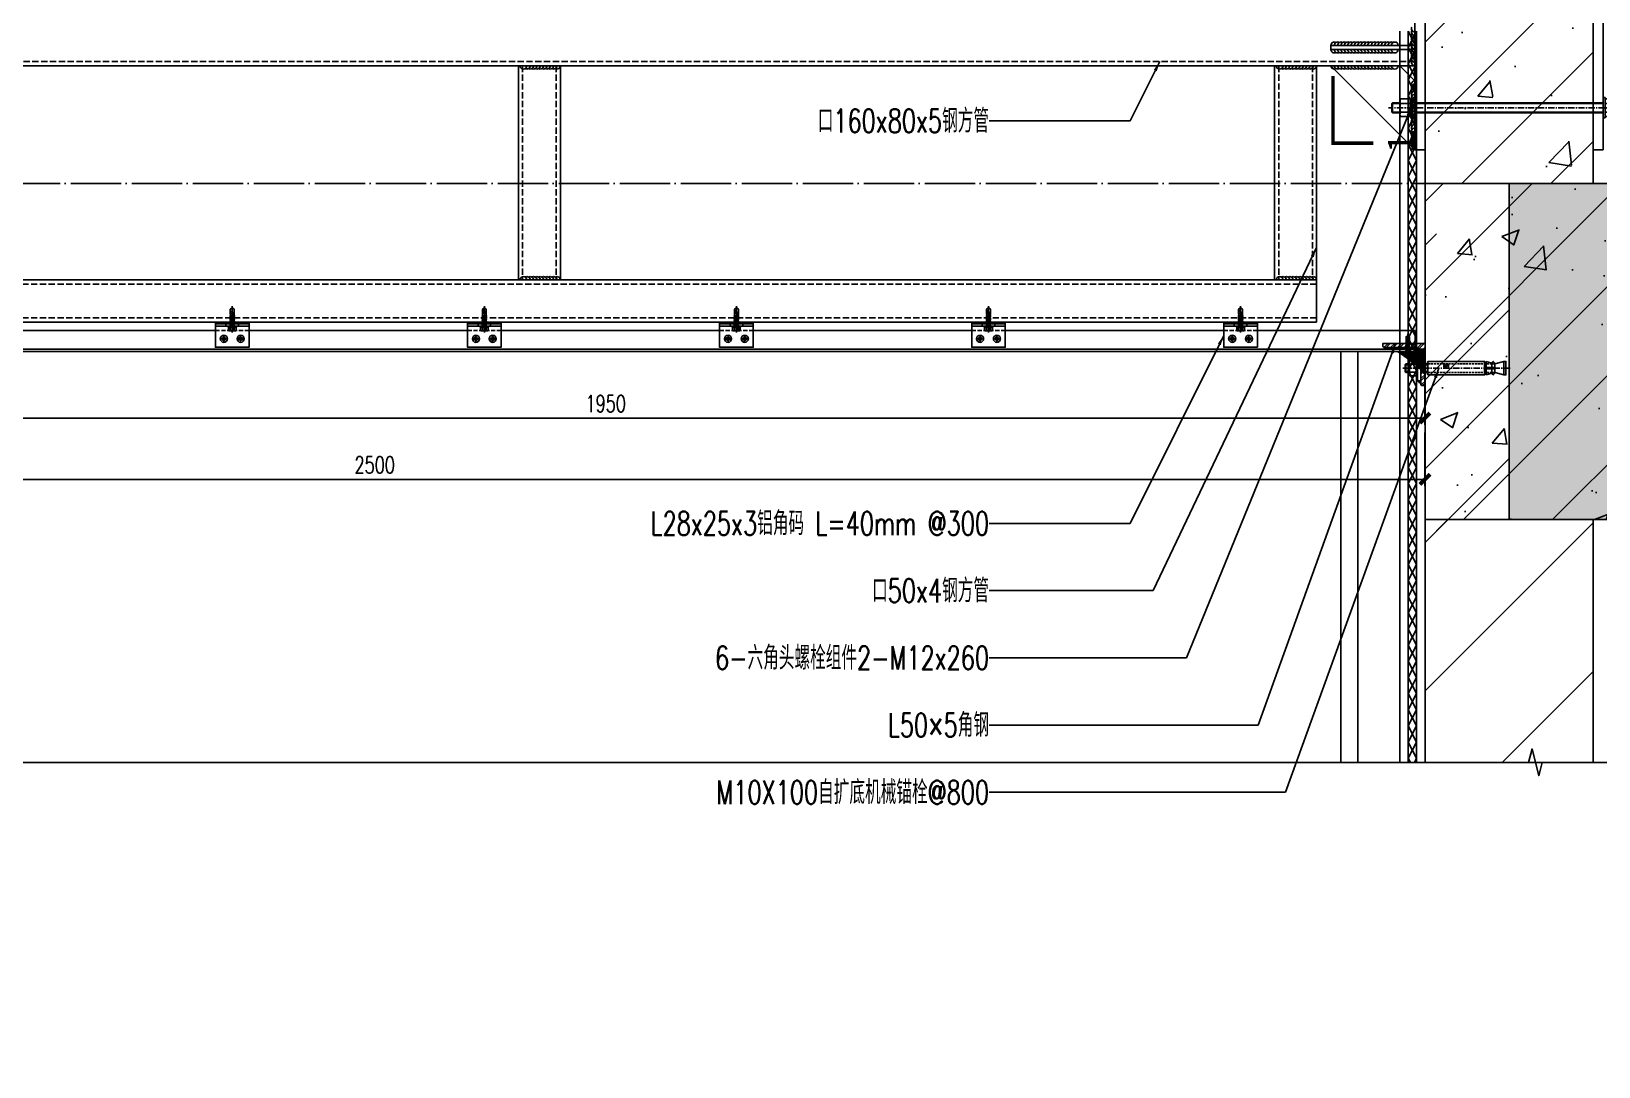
# Model space of a CAD drawing. Extents: x -202236 to 1002404, y -663931 to 1550022.
# Drawn here: x 1841 to 3707, y -356574 to -355342 of the extents above; entities that cross this region are included whole.
import ezdxf
from ezdxf.enums import TextEntityAlignment as Align
from ezdxf.xclip import XClip

# ---------------------------------------------------------------- set-up
doc = ezdxf.new("R2010")
doc.units = 0
for name, pattern in [('CENTER', [2, 1.25, -0.25, 0.25, -0.25]), ('DASH', [0.35, 0.25, -0.1]), ('DOTE', [2.42, 2, -0.2, 0.02, -0.2]), ('ZN-CENTER', [2, 1.25, -0.25, 0.25, -0.25]), ('ZN-DASH', [0.35, 0.25, -0.1])]:
    doc.linetypes.add(name, pattern=pattern)
for name, color, linetype in [('!ZN1-填充-8', 8, 'Continuous'), ('!ZN3-铝板幕墙-3', 3, 'Continuous'), ('!ZN4-辅助材料-1', 1, 'Continuous'), ('!ZN4-配件-11', 11, 'Continuous'), ('!ZN5-钢材投影-40', 40, 'Continuous'), ('!ZN5-钢材断面-2', 2, 'Continuous'), ('!ZN5-铝材投影-112', 112, 'Continuous'), ('!ZN6-虚线-8', 8, 'ZN-DASH'), ('11紧固件', 11, 'Continuous'), ('20剖面图$0$PUB_HATCH', 8, 'Continuous'), ('25mm厚湿贴石材', 35, 'Continuous'), ('3符号', 173, 'Continuous'), ('A-AXIS-D', 1, 'Continuous'), ('A-AXIS-DOTE', 14, 'DOTE'), ('A-COLS', 6, 'Continuous'), ('A-CURTAIN', 134, 'Continuous'), ('A-HATCH-1', 252, 'Continuous'), ('A-HATCH-2', 251, 'Continuous'), ('A-SFCE', 30, 'Continuous'), ('AS-COLN', 6, 'Continuous'), ('AS-WALL', 40, 'Continuous'), ('DIM', 173, 'Continuous'), ('Fill', 8, 'Continuous'), ('PUB_HATCH', 8, 'Continuous'), ('TEXT', 7, 'Continuous'), ('焊缝', 8, 'Continuous')]:
    doc.layers.add(name, color=color, linetype=linetype)
doc.styles.add('DHTEXT-1', font='ROMANS.shx', dxfattribs={"width": 0.7, "bigfont": 'CHINESE.shx'})
doc.styles.add('中南符号', font='simhei.ttf')
doc.dimstyles.new('ZN8', dxfattribs={"dimscale": 8, "dimtxt": 2.5, "dimasz": 1.5, "dimexe": 1, "dimexo": 2, "dimgap": 0.9, "dimtad": 1, "dimdec": 0, "dimdsep": 46, "dimtxsty": 'DHTEXT-1', "dimblk": 'ARCHTICK', "dimcen": 2.5, "dimclrd": 173, "dimclre": 173, "dimclrt": 7, "dimazin": 2, "dimtfac": 1, "dimtix": 1, "dimtmove": 2, "dimatfit": 3, "dimfxl": 0, "dimarcsym": 0})

# ---------------------------------------------------------------- blocks, each defined once
blk = doc.blocks.new('99平面图例外参$0$$LinePat$夹层保温1')
at = {"color": 0}
for p, q in [((0, 0), (96, 0)), ((0, -50), (96, -50)), ((0, -100), (96, -50)), ((96, -100), (0, -50)), ((0, -100), (96, -100)), ((0, -150), (96, -150))]:
    blk.add_line(p, q, dxfattribs=at)
blk = doc.blocks.new('*U252')
at = {"color": 0, "linetype": 'CENTER', "ltscale": 6}
blk.add_line((-14, 0), (255.5, 0), dxfattribs=at)
at = {"linetype": 'ByBlock', "ltscale": 10}
for p, q in [((-10, 7.8), (-10, -7.8)), ((-9.5, 10.4), (-2.5, 10.4)), ((-9.5, 5.2), (-2.5, 5.2)), ((-2.5, 12), (-2.5, -12)), ((-2.5, 12), (0, 12)), ((0, 12), (0, -12)), ((224, 12), (226.5, 12)), ((224, 12), (224, -12)), ((226.5, 12), (226.5, -12)), ((226.5, 9.2), (226.5, -9.2)), ((226.5, 9.2), (229.6, 9.2)), ((226.5, 0), (229.6, 1.1)), ((229.6, 9.2), (229.6, -9.2)), ((229.6, 7.8), (229.6, -7.8)), ((230.1, 10.4), (241.3, 10.4)), ((230.1, 5.2), (241.3, 5.2)), ((241.8, 7.8), (241.8, -7.8)), ((250.5, 6), (250.5, -6)), ((-9.5, -5.2), (-2.5, -5.2)), ((-9.5, -10.4), (-2.5, -10.4)), ((-2.5, -12), (0, -12)), ((224, -12), (226.5, -12)), ((226.5, -1.5), (229.6, -0.4)), ((226.5, -9.2), (229.6, -9.2)), ((230.1, -5.2), (241.3, -5.2)), ((230.1, -10.4), (241.3, -10.4))]:
    blk.add_line(p, q, dxfattribs=at)
blk.add_lwpolyline([(0, 6), (0, -6), (224, -6), (224, 6)], close=True, dxfattribs=at)
for points in [[(224, 5.1), (0, 5.1)], [(241.8, -6), (250.5, -6), (251.4, -5.1), (251.4, 5.1), (250.5, 6), (241.8, 6)], [(241.8, 5.1), (251.4, 5.1)], [(224, -5.1), (0, -5.1)], [(241.8, -5.1), (251.4, -5.1)]]:
    blk.add_lwpolyline(points, dxfattribs=at)
for centre, radius, start, end in [((-3, 7.8), 7, 158.2132, 201.7868), ((17.3, 0), 27.2, 169.0073, 190.9927), ((236.6, 7.8), 7, 158.2132, 201.7868), ((256.9, 0), 27.2, 169.0073, 190.9927), ((234.8, 7.8), 7, 338.2132, 21.7868), ((214.6, 0), 27.2, 349.0073, 10.9927), ((-3, -7.8), 7, 158.2132, 201.7868), ((236.6, -7.8), 7, 158.2132, 201.7868), ((234.8, -7.8), 7, 338.2132, 21.7868)]:
    blk.add_arc(centre, radius, start, end, dxfattribs=at)
at = {"layer": 'Defpoints', "color": 0, "ltscale": 10, "style": 'DHTEXT-1', "width": 0.7}
blk.add_text('M12', height=1.8, rotation=90, dxfattribs=at).set_placement((-5.2, -2.8), align=Align.CENTER)
blk = doc.blocks.new('A$C0163bdc1')
at = {"layer": '!ZN5-钢材投影-40', "ltscale": 20}
for p, q in [((-218, 0), (-218, 360)), ((-218, 360), (-206, 360)), ((-206, 360), (-206, 0)), ((6, 360), (-6, 360)), ((-6, 360), (-6, 0)), ((6, 0), (6, 360)), ((-218, 0), (-206, 0)), ((-6, 0), (6, 0))]:
    blk.add_line(p, q, dxfattribs=at)
at = {"layer": '!ZN4-配件-11', "color": 1}
for p in [(-218, 310), (-218, 180), (-218, 50)]:
    blk.add_blockref('*U252', p, dxfattribs=at)
blk = doc.blocks.new('*U188')
at = {"color": 0, "linetype": 'ZN-CENTER', "ltscale": 3}
blk.add_line((24, 0), (-7.3, 0), dxfattribs=at)
at = {"ltscale": 10}
for p, q in [((-5.4, -3.5), (-5.4, 3.5)), ((-1, 4.6), (-4.9, 4.6)), ((-1, 2.3), (-4.9, 2.3)), ((-0.6, -5.1), (-0.6, 5.1)), ((-0.2, 5.5), (0, 4.8)), ((0, -4.8), (0, 4.8)), ((0, 2.1), (14.3, 2.1)), ((1.4, 2.7), (2.2, -2.7)), ((3.2, 2.7), (4, -2.7)), ((5, 2.7), (5.8, -2.7)), ((6.8, 2.7), (7.6, -2.7)), ((8.6, 2.7), (9.4, -2.7)), ((10.4, 2.7), (11.2, -2.7)), ((12.2, 2.7), (13, -2.7)), ((-1, -2.3), (-4.9, -2.3)), ((-1, -4.6), (-4.9, -4.6)), ((-0.2, -5.5), (0, -4.8)), ((14.3, -2.1), (0, -2.1))]:
    blk.add_line(p, q, dxfattribs=at)
for points in [[(1.8, -2.1), (1, 2.1), (1.4, 2.7), (1.8, 2.1), (2.6, -2.1), (2.2, -2.7)], [(3.6, -2.1), (2.8, 2.1), (3.2, 2.7), (3.6, 2.1), (4.4, -2.1), (4, -2.7)], [(5.4, -2.1), (4.6, 2.1), (5, 2.7), (5.4, 2.1), (6.2, -2.1), (5.8, -2.7)], [(7.2, -2.1), (6.4, 2.1), (6.8, 2.7), (7.2, 2.1), (8, -2.1), (7.6, -2.7)], [(9, -2.1), (8.2, 2.1), (8.6, 2.7), (9, 2.1), (9.8, -2.1), (9.4, -2.7)], [(10.8, -2.1), (10, 2.1), (10.4, 2.7), (10.8, 2.1), (11.6, -2.1), (11.2, -2.7)], [(12.6, -2.1), (11.8, 2.1), (12.2, 2.7), (12.6, 2.1), (13.4, -2.1), (13, -2.7)]]:
    blk.add_lwpolyline(points, close=True, dxfattribs=at)
for points in [[(14.3, -2.1, -0.414214), (14.4, -2.2), (14.4, -2.3), (20.2, -2.3), (22, -0.3), (22, 0.3), (20.2, 2.3), (14.4, 2.3), (14.4, 2.2, -0.414214), (14.3, 2.1)], [(16.5, -2.3), (16.4, -1.2), (15.8, -1.5, -0.530462), (15, -1.2), (14.8, 0.1, -0.651316), (15.5, 0.5), (16, 0.2), (16.8, 0.7), (22, -0.3, -0.201226), (20.2, 2.3)]]:
    blk.add_lwpolyline(points, format="xyb", dxfattribs=at)
for centre, radius, start, end in [((-3.9, 3.5), 1.58, 133.1736, 226.8264), ((0.1, 0), 5.58, 155.5673, 204.4327), ((0.1, 3.5), 1.58, 133.1736, 226.8264), ((4.1, 0), 5.58, 155.5673, 204.4327), ((7.5, -2.9), 11.3, 132.4922, 138.6064), ((-3.9, -3.5), 1.58, 133.1736, 226.8264), ((0.1, -3.5), 1.58, 133.1736, 226.8264), ((7.5, 2.9), 11.3, 221.3936, 227.5078)]:
    blk.add_arc(centre, radius, start, end, dxfattribs=at)
at = {"layer": 'Defpoints', "color": 0, "ltscale": 10, "style": 'DHTEXT-1', "width": 0.7}
blk.add_text('5.5', height=1, rotation=90, dxfattribs=at).set_placement((-2.5, -0.9), align=Align.CENTER)
blk = doc.blocks.new('*U191')
at = {"color": 0, "linetype": 'CENTER', "ltscale": 3}
for p, q in [((4.9, 0), (-4.9, 0)), ((0, 4.9), (0, -4.9))]:
    blk.add_line(p, q, dxfattribs=at)
at = {"linetype": 'ByBlock', "ltscale": 10}
for radius in [4.2, 2, 1.23]:
    blk.add_circle((0, 0), radius, dxfattribs=at)
blk = doc.blocks.new('*U200')
at = {"ltscale": 0.125}
blk.add_wipeout([(-20, -30), (20, -30), (20, -5), (-20, -5)], dxfattribs=at).dxf.layer = '!ZN6-虚线-8'
at = {"layer": '!ZN1-填充-8'}
h = blk.add_hatch(dxfattribs=at)
h.set_pattern_fill('NET3', color=256, scale=0.75, angle=180, style=0)
h.set_pattern_definition([(180, (-1731.706, 294.7402), (-3e-16, -2.38125), []), (240, (-1731.706, 294.7402), (2.062223, -1.190625), []), (300, (-1731.706, 294.7402), (2.062223, 1.190625), [])])
h.paths.add_polyline_path([(20, 0), (-20, 0), (-20, -2), (20, -2)])
at = {"layer": '!ZN5-铝材投影-112'}
blk.add_lwpolyline([(20, -2), (-20, -2), (-20, -30), (20, -30)], close=True, dxfattribs=at)
at = {"layer": '!ZN6-虚线-8', "color": 8, "linetype": 'ZN-DASH', "ltscale": 20}
blk.add_line((-20, -10), (20, -10), dxfattribs=at)
at = {"layer": '!ZN6-虚线-8', "linetype": 'ZN-DASH', "ltscale": 10}
for p, q in [((-7.5, -5), (-7.5, -2)), ((7.5, -5), (7.5, -2))]:
    blk.add_line(p, q, dxfattribs=at)
at = {"layer": '!ZN4-配件-11', "color": 1, "xscale": -1, "rotation": 270}
for name, p in [('*U188', (0, -5)), ('*U191', (-10, -20)), ('*U191', (10, -20))]:
    blk.add_blockref(name, p, dxfattribs=at)
at = {"ltscale": 0.25}
blk.add_wipeout([(20, 0), (20, -2), (-20, -2), (-20, 0)], dxfattribs=at).dxf.layer = '!ZN4-辅助材料-1'
at = {"layer": '!ZN4-辅助材料-1'}
blk.add_lwpolyline([(20, 0), (-20, 0), (-20, -2), (20, -2)], close=True, dxfattribs=at)
at = {"layer": '!ZN5-铝材投影-112', "ltscale": 0.25}
blk.add_line((-20, -5), (20, -5), dxfattribs=at)
blk = doc.blocks.new('20250912172701')
at = {"layer": '!ZN5-钢材投影-40'}
for p, q in [((0, 100), (-100, 0)), ((0, 18), (-18, 0))]:
    blk.add_line(p, q, dxfattribs=at)
at = {"layer": '焊缝', "ltscale": 800}
for points in [[(0, 18, -0.57735), (-3.5, 24, 0.267949), (0, 22, -0.57735), (-3.5, 28, 0.267949), (0, 26, -0.57735), (-3.5, 32, 0.267949), (0, 30, -0.57735), (-3.5, 36, 0.267949), (0, 34, -0.57735), (-3.5, 40, 0.267949), (0, 38, -0.57735), (-3.5, 44, 0.267949), (0, 42, -0.57735), (-3.5, 48, 0.267949), (0, 46, -0.57735), (-3.5, 52, 0.267949), (0, 50, -0.57735), (-3.5, 56, 0.267949), (0, 54, -0.57735), (-3.5, 60, 0.267949), (0, 58, -0.57735), (-3.5, 64, 0.267949), (0, 62, -0.57735), (-3.5, 68, 0.267949), (0, 66, -0.57735), (-3.5, 72, 0.267949), (0, 70, -0.57735), (-3.5, 76, 0.267949), (0, 74, -0.57735), (-3.5, 80, 0.267949), (0, 78, -0.57735), (-3.5, 84, 0.267949), (0, 82, -0.57735), (-3.5, 88, 0.267949), (0, 86, -0.57735), (-3.5, 92, 0.267949), (0, 90, -1), (0, 98, -1)], [(-100, 0, -0.57735), (-94, 3.5, 0.267949), (-96, 0, -0.57735), (-90, 3.5, 0.267949), (-92, 0, -0.57735), (-86, 3.5, 0.267949), (-88, 0, -0.57735), (-82, 3.5, 0.267949), (-84, 0, -0.57735), (-78, 3.5, 0.267949), (-80, 0, -0.57735), (-74, 3.5, 0.267949), (-76, 0, -0.57735), (-70, 3.5, 0.267949), (-72, 0, -0.57735), (-66, 3.5, 0.267949), (-68, 0, -0.57735), (-62, 3.5, 0.267949), (-64, 0, -0.57735), (-58, 3.5, 0.267949), (-60, 0, -0.57735), (-54, 3.5, 0.267949), (-56, 0, -0.57735), (-50, 3.5, 0.267949), (-52, 0, -0.57735), (-46, 3.5, 0.267949), (-48, 0, -0.57735), (-42, 3.5, 0.267949), (-44, 0, -0.57735), (-38, 3.5, 0.267949), (-40, 0, -0.57735), (-34, 3.5, 0.267949), (-36, 0, -0.57735), (-30, 3.5, 0.267949), (-32, 0, -0.57735), (-26, 3.5, 0.267949), (-28, 0, -1), (-20, 0, -1)]]:
    blk.add_lwpolyline(points, format="xyb", dxfattribs=at)
blk = doc.blocks.new('20250912172753')
at = {"layer": '!ZN5-钢材投影-40'}
blk.add_lwpolyline([(-100, -19.2), (0, -19.2), (0, -24.2), (-100, -24.2)], close=True, dxfattribs=at)
at = {"layer": '焊缝', "ltscale": 800}
for points in [[(-100, -19.2, -0.57735), (-94, -15.7, 0.267949), (-96, -19.2, -0.57735), (-90, -15.7, 0.267949), (-92, -19.2, -0.57735), (-86, -15.7, 0.267949), (-88, -19.2, -0.57735), (-82, -15.7, 0.267949), (-84, -19.2, -0.57735), (-78, -15.7, 0.267949), (-80, -19.2, -0.57735), (-74, -15.7, 0.267949), (-76, -19.2, -0.57735), (-70, -15.7, 0.267949), (-72, -19.2, -0.57735), (-66, -15.7, 0.267949), (-68, -19.2, -0.57735), (-62, -15.7, 0.267949), (-64, -19.2, -0.57735), (-58, -15.7, 0.267949), (-60, -19.2, -0.57735), (-54, -15.7, 0.267949), (-56, -19.2, -0.57735), (-50, -15.7, 0.267949), (-52, -19.2, -0.57735), (-46, -15.7, 0.267949), (-48, -19.2, -0.57735), (-42, -15.7, 0.267949), (-44, -19.2, -0.57735), (-38, -15.7, 0.267949), (-40, -19.2, -0.57735), (-34, -15.7, 0.267949), (-36, -19.2, -0.57735), (-30, -15.7, 0.267949), (-32, -19.2, -0.57735), (-26, -15.7, 0.267949), (-28, -19.2, -1), (-20, -19.2, -1)], [(-100, -24.2, 0.57735), (-94, -27.7, -0.267949), (-96, -24.2, 0.57735), (-90, -27.7, -0.267949), (-92, -24.2, 0.57735), (-86, -27.7, -0.267949), (-88, -24.2, 0.57735), (-82, -27.7, -0.267949), (-84, -24.2, 0.57735), (-78, -27.7, -0.267949), (-80, -24.2, 0.57735), (-74, -27.7, -0.267949), (-76, -24.2, 0.57735), (-70, -27.7, -0.267949), (-72, -24.2, 0.57735), (-66, -27.7, -0.267949), (-68, -24.2, 0.57735), (-62, -27.7, -0.267949), (-64, -24.2, 0.57735), (-58, -27.7, -0.267949), (-60, -24.2, 0.57735), (-54, -27.7, -0.267949), (-56, -24.2, 0.57735), (-50, -27.7, -0.267949), (-52, -24.2, 0.57735), (-46, -27.7, -0.267949), (-48, -24.2, 0.57735), (-42, -27.7, -0.267949), (-44, -24.2, 0.57735), (-38, -27.7, -0.267949), (-40, -24.2, 0.57735), (-34, -27.7, -0.267949), (-36, -24.2, 0.57735), (-30, -27.7, -0.267949), (-32, -24.2, 0.57735), (-26, -27.7, -0.267949), (-28, -24.2, 1), (-20, -24.2, 1)]]:
    blk.add_lwpolyline(points, format="xyb", dxfattribs=at)
blk = doc.blocks.new('_FZH')
blk.add_lwpolyline([(-0.5, -0.5), (0.5, -0.5), (0.5, 0.5), (-0.5, 0.5)], close=True)
at = {"layer": 'PUB_HATCH'}
blk.add_solid([(-0.5, -0.5), (0.5, -0.5), (-0.5, 0.5), (0.5, 0.5)], dxfattribs=at)
blk = doc.blocks.new('*U1441')
h = blk.add_hatch(color=0)
edge = h.paths.add_edge_path()
edge.add_line((-15, 3), (-15, 0))
edge.add_line((-15, 0), (-18, 0))
edge.add_arc((-14.6, -0.4), 3.44, 96.9129, 173.0871, ccw=False)
h = blk.add_hatch(color=0)
edge = h.paths.add_edge_path()
edge.add_line((15, 3), (15, 0))
edge.add_line((15, 0), (18, 0))
edge.add_arc((14.6, -0.4), 3.44, 6.9129, 83.0871)
at = {"color": 0, "linetype": 'CENTER', "ltscale": 6}
blk.add_line((0, -106.2), (0, 22.5), dxfattribs=at)
at = {"linetype": 'ByBlock', "ltscale": 20}
for p, q in [((-9.2, 4.5), (-9.2, 13)), ((-6.9, 13.5), (6.9, 13.5)), ((-6.9, 4), (6.9, 4)), ((-4.2, 18.5), (-5, 17.7)), ((-5, 17.7), (5, 17.7)), ((-5, 13.5), (-5, 17.7)), ((-5, -8), (-5, 0)), ((-4.6, 4.5), (-4.6, 13)), ((-4.2, 18.5), (4.2, 18.5)), ((-4.1, 13.5), (-4.1, 17.7)), ((-4.1, -8), (-4.1, 0)), ((4.1, 13.5), (4.1, 17.7)), ((4.1, -8), (4.1, 0)), ((4.2, 18.5), (5, 17.7)), ((4.6, 4.5), (4.6, 13)), ((5, 13.5), (5, 17.7)), ((5, -8), (5, 0)), ((9.2, 4.5), (9.2, 13)), ((-8, -8.4), (-7.6, -8)), ((-7.6, -8), (7.6, -8)), ((8, -8.4), (7.6, -8))]:
    blk.add_line(p, q, dxfattribs=at)
at = {"linetype": 'DASH', "ltscale": 10}
for p, q in [((-5, -88), (-5, -8)), ((5, -88), (5, -8))]:
    blk.add_line(p, q, dxfattribs=at)
at = {"ltscale": 10}
for p, q in [((-8, -77.9), (-0.9, -77.9)), ((-6, -84.5), (-8, -77.9)), ((-7, -77.9), (-7, -75.9)), ((-6, -84.5), (-0.9, -84.5)), ((-6, -88), (-0.9, -88)), ((-0.9, -88), (-0.9, -75.9)), ((0.9, -88), (0.9, -75.9)), ((0.9, -77.9), (8, -77.9)), ((0.9, -84.5), (6, -84.5)), ((0.9, -88), (6, -88)), ((6, -84.5), (8, -77.9)), ((7, -77.9), (7, -75.9))]:
    blk.add_line(p, q, dxfattribs=at)
at = {"color": 0}
for points in [[(-15, 3), (-15, 0), (-18, 0, -0.345178)], [(15, 3), (15, 0), (18, 0, 0.345178)]]:
    blk.add_lwpolyline(points, format="xyb", close=True, dxfattribs=at)
at = {"linetype": 'ByBlock', "ltscale": 20}
blk.add_lwpolyline([(15, 0), (15, 4), (-15, 4), (-15, 0)], close=True, dxfattribs=at)
at = {"ltscale": 10}
blk.add_lwpolyline([(-8, -8.4), (8, -8.4), (8, -75.9), (-8, -75.9)], close=True, dxfattribs=at)
for points in [[(-6, -84.5), (-8, -86.2), (-6, -88)], [(6, -84.5), (8, -86.2), (6, -88)]]:
    blk.add_lwpolyline(points, dxfattribs=at)
at = {"linetype": 'ByBlock', "ltscale": 20}
for points in [[(5, -88), (8, -99), (8, -101.2), (-8, -101.2), (-8, -99), (-5, -88)], [(8, -99), (-8, -99)]]:
    blk.add_lwpolyline(points, dxfattribs=at)
for centre, radius, start, end in [((-6.9, 7.9), 5.58, 65.5673, 114.4327), ((-6.9, 9.6), 5.58, 245.5673, 294.4327), ((0, -8.1), 21.6, 77.6432, 102.3568), ((0, 25.6), 21.6, 257.6432, 282.3568), ((6.9, 7.9), 5.58, 65.5673, 114.4327), ((6.9, 9.6), 5.58, 245.5673, 294.4327)]:
    blk.add_arc(centre, radius, start, end, dxfattribs=at)
at = {"layer": 'Defpoints', "color": 0, "ltscale": 10, "style": 'DHTEXT-1', "width": 0.7}
blk.add_text('M10', height=3, rotation=90, dxfattribs=at).set_placement((4.2, -30.1), align=Align.CENTER)
blk = doc.blocks.new('ZT_角钢(填充)_50X50X5')
at = {"layer": '!ZN1-填充-8'}
h = blk.add_hatch(dxfattribs=at)
h.set_pattern_fill('ANSI32', color=256, scale=0.6, style=0)
h.set_pattern_definition([(45, (-11702.1455, -65281.3866), (-4.04111525, 4.04111525), []), (45, (-11699.4514, -65281.3866), (-4.04111525, 4.04111525), [])])
h.paths.add_polyline_path([(50, 3.3, 0.414214), (48.3, 5), (10.5, 5, -0.414214), (5, 10.5), (5, 48.3, 0.414214), (3.3, 50), (0, 50), (0, 0), (50, 0)])
at = {"layer": '!ZN5-钢材断面-2'}
blk.add_lwpolyline([(0, 0), (0, 50), (3.3, 50, -0.414214), (5, 48.3), (5, 10.5, 0.414214), (10.5, 5), (48.3, 5, -0.414214), (50, 3.3), (50, 0), (0, 0)], format="xyb", dxfattribs=at)
blk = doc.blocks.new('*U1443')
at = {"layer": '!ZN5-钢材断面-2', "extrusion": (0, 0, -1), "zscale": -1, "rotation": 90}
blk.add_blockref('ZT_角钢(填充)_50X50X5', (0, 0), dxfattribs=at)
blk = doc.blocks.new('*U147')
at = {"color": 0, "linetype": 'CENTER', "ltscale": 3}
blk.add_line((-5.4, 0), (20.8, 0), dxfattribs=at)
at = {"linetype": 'ByBlock', "ltscale": 10}
for p, q in [((0, 1.8), (12.4, 1.8)), ((1, 2.4), (1.7, -2.4)), ((2.6, 2.4), (3.3, -2.4)), ((4.2, 2.4), (4.9, -2.4)), ((5.8, 2.4), (6.5, -2.4)), ((7.4, 2.4), (8.1, -2.4)), ((9, 2.4), (9.7, -2.4)), ((10.6, 2.4), (11.3, -2.4)), ((12.4, -1.8), (0, -1.8))]:
    blk.add_line(p, q, dxfattribs=at)
blk.add_lwpolyline([(-3.3, 0.4), (-3.7, 0.4, -0.147478), (-2.1, 4.8), (0, 4.8), (0, -4.7), (-2.1, -4.7, -0.147478), (-3.7, -0.4), (-3.3, -0.4)], format="xyb", close=True, dxfattribs=at)
for points in [[(1.3, -1.8), (0.6, 1.8), (1, 2.4), (1.3, 1.8), (2, -1.8), (1.7, -2.4)], [(2.9, -1.8), (2.2, 1.8), (2.6, 2.4), (2.9, 1.8), (3.6, -1.8), (3.3, -2.4)], [(4.5, -1.8), (3.8, 1.8), (4.2, 2.4), (4.5, 1.8), (5.2, -1.8), (4.9, -2.4)], [(6.1, -1.8), (5.4, 1.8), (5.8, 2.4), (6.1, 1.8), (6.8, -1.8), (6.5, -2.4)], [(7.7, -1.8), (7, 1.8), (7.4, 2.4), (7.7, 1.8), (8.4, -1.8), (8.1, -2.4)], [(9.3, -1.8), (8.6, 1.8), (9, 2.4), (9.3, 1.8), (10, -1.8), (9.7, -2.4)], [(10.9, -1.8), (10.2, 1.8), (10.6, 2.4), (10.9, 1.8), (11.6, -1.8), (11.3, -2.4)]]:
    blk.add_lwpolyline(points, close=True, dxfattribs=at)
for points in [[(12.4, -1.8, -0.414214), (12.5, -1.9), (12.5, -2), (17.4, -2), (19, -0.2), (19, 0.2), (17.4, 2), (12.5, 2), (12.5, 1.9, -0.396102), (12.4, 1.8)], [(14.3, -2), (14.2, -1), (13.7, -1.3, -0.530462), (13, -1), (12.8, 0.1, -0.651316), (13.4, 0.5), (13.8, 0.2), (14.5, 0.6), (19, -0.2, -0.201226), (17.4, 2)]]:
    blk.add_lwpolyline(points, format="xyb", dxfattribs=at)
at = {"layer": 'Defpoints', "color": 0, "ltscale": 10, "style": 'DHTEXT-1', "width": 0.7}
blk.add_text('4.8', height=1, rotation=90, dxfattribs=at).set_placement((-0.5, -1.4), align=Align.CENTER)
blk = doc.blocks.new('A$C041cfad1')
at = {"layer": '!ZN1-填充-8'}
h = blk.add_hatch(dxfattribs=at)
h.set_pattern_fill('ANSI35', color=256, scale=10, angle=120, style=0)
h.set_pattern_definition([(165, (31053.6934, -55061.2867), (-0.64704761, -2.41481457), []), (165, (31052.8095, -55059.7558), (-0.64704761, -2.41481457), [3.125, -0.625, 0, -0.625])])
edge = h.paths.add_edge_path()
edge.add_arc((-104.1, -128.5), 138.7, 41.373, 59.0772)
edge.add_line((-32.8, -9.5), (-11.3, -9.5))
edge.add_line((-11.3, -9.5), (-11.3, -7))
edge.add_line((-11.3, -7), (0, -7))
edge.add_line((0, -7), (0, -25))
edge.add_line((0, -25), (0, -25))
edge.add_line((0, -25), (0, -36.8))
at = {"layer": 'Fill', "ltscale": 30}
h = blk.add_hatch(dxfattribs=at)
h.set_pattern_fill('ANSI38', color=256, scale=0.4, style=0)
h.set_pattern_definition([(45, (-48.33333, -7), (-0.449013, 0.449013), []), (135, (-48.33333, -7), (-1.347038, 0.449013), [1.5875, -0.9525])])
h.paths.add_polyline_path([(-48.3, -5), (-48.3, -7), (-11.3, -7), (-11.3, -5)])
at = {"layer": '!ZN4-辅助材料-1'}
blk.add_line((-11.3, -7), (0, -7), dxfattribs=at)
blk.add_arc((-104.1, -128.5), 138.7, 41.3727, 59.0773, dxfattribs=at)
at = {"layer": '11紧固件', "ltscale": 30}
blk.add_lwpolyline([(-48.3, -5), (-48.3, -7), (-11.3, -7), (-11.3, -5), (-48.3, -5)], dxfattribs=at)
at = {"layer": '!ZN4-配件-11', "xscale": -1, "rotation": 90}
blk.add_blockref('*U1443', (0, 0), dxfattribs=at)
at = {"layer": '!ZN4-配件-11', "color": 1, "rotation": 89.99999999999999}
for name, p in [('*U147', (-20.5, -9.5)), ('*U1441', (-5, -29.4))]:
    blk.add_blockref(name, p, dxfattribs=at)
blk = doc.blocks.new('20250913160558')
at = {"layer": '20剖面图$0$PUB_HATCH'}
h = blk.add_hatch(dxfattribs=at)
h.set_pattern_fill('钢筋混凝土', color=256, scale=30, style=0)
h.set_pattern_definition([(45, (1560146.1, -568420.25), (-53.0330086, 53.0330086), []), (50, (1560146.1, -568420.25), (215.178055, -18.82564), [22.5, -247.5]), (355, (1560146.1, -568420.25), (-41.6254, 225.65764), [18, -198]), (100.4514, (1560164.03, -568421.82), (173.552815, 206.831863), [19.122057, -210.342634]), (46.1842, (1560146.1, -568360.25), (320.172315, -49.655704), [33.75, -371.25]), (96.6356, (1560172.78, -568364.4), (280.39881, 292.23536), [28.683086, -315.5139]), (351.1842, (1560146.1, -568360.25), (280.398584, 292.23558), [27, -297]), (21, (1560176.1, -568375.25), (179.072116, -120.785667), [22.5, -247.5]), (326, (1560176.1, -568375.25), (72.9946, 217.545014), [18, -198]), (71.4514, (1560191.02, -568385.32), (252.066789, 96.75915), [19.122057, -210.342634]), (37.5, (1560146.1, -568420.25), (3.6479566, 99.868156), [0, -195.6, 0, -201, 0, -198.75]), (7.5, (1560146.1, -568420.25), (78.920861, 118.3235136), [0, -114.6, 0, -191.1, 0, -75.75]), (327.5, (1560079.2, -568420.25), (160.146731, -6.7664615), [0, -75, 0, -234, 0, -310.5]), (317.5, (1560049.2, -568420.25), (174.955851, 30.031495), [0, -97.5, 0, -155.4, 0, -220.5])])
h.paths.add_polyline_path([(-50, -780), (-250, -780), (-250, -1230.3), (-50, -1230.3)])
h = blk.add_hatch(dxfattribs=at)
h.set_pattern_fill('钢筋混凝土', color=256, scale=30, style=0)
h.set_pattern_definition([(45, (104723.32, 294040.14), (-53.033009, 53.033009), []), (50, (104723.32, 294040.14), (215.17805, -18.82564), [22.5, -247.5]), (355, (104723.32, 294040.14), (-41.6254, 225.65764), [18, -198]), (100.4514, (104741.25, 294038.57), (173.55281, 206.83186), [19.12206, -210.34263]), (46.1842, (104723.32, 294100.14), (320.17231, -49.6557), [33.75, -371.25]), (96.6356, (104750, 294096), (280.3988, 292.23536), [28.6831, -315.5139]), (351.1842, (104723.32, 294100.14), (280.3986, 292.23558), [27, -297]), (21, (104753.32, 294085.14), (179.07212, -120.78567), [22.5, -247.5]), (326, (104753.32, 294085.14), (72.9946, 217.54501), [18, -198]), (71.4514, (104768.24, 294075.07), (252.06679, 96.75915), [19.12206, -210.34263]), (37.5, (104723.32, 294040.14), (3.647957, 99.868156), [0, -195.6, 0, -201, 0, -198.75]), (7.5, (104723.32, 294040.14), (78.92086, 118.323514), [0, -114.6, 0, -191.1, 0, -75.75]), (327.5, (104656.42, 294040.14), (160.14673, -6.766462), [0, -75, 0, -234, 0, -310.5]), (317.5, (104626.42, 294040.14), (174.95585, 30.031495), [0, -97.5, 0, -155.4, 0, -220.5])])
h.paths.add_polyline_path([(-250, -1630), (50, -1630), (50, -1230), (-250, -1230)])
at = {"layer": 'A-HATCH-1'}
h = blk.add_hatch(dxfattribs=at)
h.set_pattern_fill('混凝土', color=8, scale=20)
h.set_pattern_definition([(50, (-40599805973.28, -3386006410), (143.45203652015, -12.55042699652), [15, -165]), (355, (-40599805973.28, -3386006410), (-27.7502667226, 150.43842674), [12, -132]), (100.4514, (-40599805961.32, -3386006411.05), (115.7018763428, 137.8879084122), [12.748038, -140.2284224]), (46.1842, (-40599805973.28, -3386006370), (213.4482097251, -33.1038028658), [22.5, -247.5]), (96.6356, (-40599805955.49, -3386006372.76), (186.9325411097, 194.8235741801), [19.1220576, -210.3426]), (351.1842, (-40599805973.28, -3386006370), (186.9323890267, 194.8237201851), [18, -198]), (21, (-40599805953.28, -3386006380), (119.3814104237, -80.52377813307), [15, -165]), (326, (-40599805953.28, -3386006380), (48.6630663843, 145.03000900937), [12, -132]), (71.4514, (-40599805943.33, -3386006386.71), (168.0445257163, 64.506099342), [12.748038, -140.2284224]), (37.5, (-40599805973.276, -3386006410), (2.43197106346, 66.57877076626), [0, -130.4, 0, -134, 0, -132.5]), (7.5, (-40599805973.276, -3386006410), (52.61390748843, 78.88234237647), [0, -76.4, 0, -127.4, 0, -50.5]), (327.5, (-40599806017.876, -3386006410), (106.76448723448, -4.510974346876), [0, -50, 0, -156, 0, -207]), (317.5, (-40599806037.88, -3386006410), (116.63723386848, 20.02099646646), [0, -65, 0, -103.6, 0, -147])])
h.paths.add_polyline_path([(4150, -5270), (4150, -5080), (9250, -5080), (9250, -5270)])
h.paths.add_polyline_path([(0, -5270), (0, -5080), (3850, -5080), (3850, -5270)])
at = {"layer": 'PUB_HATCH'}
h = blk.add_hatch(dxfattribs=at)
h.set_pattern_fill('普通砖', color=256, scale=50, style=0)
h.set_pattern_definition([(45, (2343460, -521977.7), (-88.388383, 88.388383), [])])
h.paths.add_polyline_path([(-50, -1630), (-150, -1630), (-150, -1290), (-250, -1290), (-250, -2280), (-50, -2280)])
h = blk.add_hatch(dxfattribs=at)
h.set_pattern_fill('普通砖', color=256, scale=50, style=0)
h.set_pattern_definition([(45, (2343460, -521977.7), (-88.388383, 88.388383), [])])
h.paths.add_polyline_path([(-150, -1630), (-250, -1630), (-250, -2480), (-150, -2480)])
at = {"layer": '!ZN3-铝板幕墙-3', "ltscale": 800}
blk.add_line((-261.9, -1405), (-261.9, -1430), dxfattribs=at)
at = {"layer": '!ZN3-铝板幕墙-3'}
blk.add_lwpolyline([(-261.9, -1405), (-2287, -1405), (-2700.5, -817.8, -0.624113), (-2583.2, -605.5), (25, -735.9), (25, -827.1), (-36.7, -827.1)], format="xyb", dxfattribs=at)
for points in [[(-261.9, -1427.5), (-2280.7, -1427.5)], [(-261.9, -1430), (-2280, -1430)]]:
    blk.add_lwpolyline(points, dxfattribs=at)
at = {"layer": '!ZN5-钢材投影-40'}
for p, q in [((-262, -1090), (-2496.6, -1090)), ((-1329, -1090), (-1329, -1345)), ((-1279, -1090), (-1279, -1345)), ((-429, -1090), (-429, -1345)), ((-379, -1090), (-379, -1395)), ((-379, -1345), (-2317, -1345)), ((-379, -1395), (-2281.8, -1395))]:
    blk.add_line(p, q, dxfattribs=at)
at = {"layer": '!ZN6-虚线-8', "ltscale": 30}
for p, q in [((-262, -1085), (-2496.6, -1085)), ((-1324, -1090), (-1324, -1345)), ((-1284, -1090), (-1284, -1345)), ((-424, -1090), (-424, -1345)), ((-384, -1090), (-384, -1345)), ((-379, -1350), (-2313.5, -1350)), ((-379, -1390), (-2285.4, -1390))]:
    blk.add_line(p, q, dxfattribs=at)
at = {"layer": '25mm厚湿贴石材'}
for points in [[(-225, -2530), (-350, -2530), (-350, -1430)], [(-225, -2510), (-330, -2510), (-330, -1430)]]:
    blk.add_lwpolyline(points, dxfattribs=at)
at = {"layer": 'A-SFCE', "color": 8}
for p, q in [((9450, -4830), (4000, -4830)), ((9450, -4880), (4000, -4880)), ((-250, -5080), (9250, -5080)), ((9250, -5130), (-250, -5130)), ((-250, -5130), (9250, -5130))]:
    blk.add_line(p, q, dxfattribs=at)
at = {"layer": 'AS-COLN'}
for p, q in [((-250, -780), (-250, -1230)), ((-50, -780), (-50, -1230)), ((-250, -1230), (-200, -1230)), ((-250, -1230), (-250, -1350)), ((-200, -1230), (-150, -1230))]:
    blk.add_line(p, q, dxfattribs=at)
blk.add_lwpolyline([(-250, -1230), (50, -1230), (50, -1630), (-250, -1630)], close=True, dxfattribs=at)
at = {"layer": 'AS-WALL'}
for p, q in [((-250, -2280), (-250, -1290)), ((-250, -2480), (-250, -1350)), ((-50, -2280), (-50, -1630))]:
    blk.add_line(p, q, dxfattribs=at)
at = {"layer": '焊缝', "ltscale": 800}
for points in [[(-262, -1090, -0.57735), (-265.5, -1084, 0.267949), (-262, -1086, -0.57735), (-265.5, -1080, 0.267949), (-262, -1082, -0.57735), (-265.5, -1076, 0.267949), (-262, -1078, -0.57735), (-265.5, -1072, 0.267949), (-262, -1074, -0.57735), (-265.5, -1068, 0.267949), (-262, -1070, -0.57735), (-265.5, -1064, 0.267949), (-262, -1066, -0.57735), (-265.5, -1060, 0.267949), (-262, -1062, -0.57735), (-265.5, -1056, 0.267949), (-262, -1058, -0.57735), (-265.5, -1052, 0.267949), (-262, -1054, -0.57735), (-265.5, -1048, 0.267949), (-262, -1050, -0.57735), (-265.5, -1044, 0.267949)], [(-1279, -1090, -0.57735), (-1285, -1093.5, 0.267949), (-1283, -1090, -0.57735), (-1289, -1093.5, 0.267949), (-1287, -1090, -0.57735), (-1293, -1093.5, 0.267949), (-1291, -1090, -0.57735), (-1297, -1093.5, 0.267949), (-1295, -1090, -0.57735), (-1301, -1093.5, 0.267949), (-1299, -1090, -0.57735), (-1305, -1093.5, 0.267949), (-1303, -1090, -0.57735), (-1309, -1093.5, 0.267949), (-1307, -1090, -0.57735), (-1313, -1093.5, 0.267949), (-1311, -1090, -0.57735), (-1317, -1093.5, 0.267949), (-1315, -1090, -0.57735), (-1321, -1093.5, 0.267949), (-1319, -1090, -1), (-1327, -1090, -1)], [(-379, -1090, -0.57735), (-385, -1093.5, 0.267949), (-383, -1090, -0.57735), (-389, -1093.5, 0.267949), (-387, -1090, -0.57735), (-393, -1093.5, 0.267949), (-391, -1090, -0.57735), (-397, -1093.5, 0.267949), (-395, -1090, -0.57735), (-401, -1093.5, 0.267949), (-399, -1090, -0.57735), (-405, -1093.5, 0.267949), (-403, -1090, -0.57735), (-409, -1093.5, 0.267949), (-407, -1090, -0.57735), (-413, -1093.5, 0.267949), (-411, -1090, -0.57735), (-417, -1093.5, 0.267949), (-415, -1090, -0.57735), (-421, -1093.5, 0.267949), (-419, -1090, -1), (-427, -1090, -1)], [(-1279, -1345, 0.57735), (-1285, -1341.5, -0.267949), (-1283, -1345, 0.57735), (-1289, -1341.5, -0.267949), (-1287, -1345, 0.57735), (-1293, -1341.5, -0.267949), (-1291, -1345, 0.57735), (-1297, -1341.5, -0.267949), (-1295, -1345, 0.57735), (-1301, -1341.5, -0.267949), (-1299, -1345, 0.57735), (-1305, -1341.5, -0.267949), (-1303, -1345, 0.57735), (-1309, -1341.5, -0.267949), (-1307, -1345, 0.57735), (-1313, -1341.5, -0.267949), (-1311, -1345, 0.57735), (-1317, -1341.5, -0.267949), (-1315, -1345, 0.57735), (-1321, -1341.5, -0.267949), (-1319, -1345, 1), (-1327, -1345, 1)], [(-379, -1345, 0.57735), (-385, -1341.5, -0.267949), (-383, -1345, 0.57735), (-389, -1341.5, -0.267949), (-387, -1345, 0.57735), (-393, -1341.5, -0.267949), (-391, -1345, 0.57735), (-397, -1341.5, -0.267949), (-395, -1345, 0.57735), (-401, -1341.5, -0.267949), (-399, -1345, 0.57735), (-405, -1341.5, -0.267949), (-403, -1345, 0.57735), (-409, -1341.5, -0.267949), (-407, -1345, 0.57735), (-413, -1341.5, -0.267949), (-411, -1345, 0.57735), (-417, -1341.5, -0.267949), (-415, -1345, 0.57735), (-421, -1341.5, -0.267949), (-419, -1345, 1), (-427, -1345, 1)]]:
    blk.add_lwpolyline(points, format="xyb", dxfattribs=at)
at = {"layer": '!ZN6-虚线-8', "ltscale": 800, "xscale": -1, "rotation": 180}
for name in ['20250912172753', '20250912172701']:
    blk.add_blockref(name, (-262, -1090), dxfattribs=at)
at = {"layer": 'A-COLS', "xscale": 400.0000000000007, "yscale": 250.0000000000003, "zscale": 250, "rotation": 90}
blk.add_blockref('_FZH', (-25, -1430), dxfattribs=at)
at = {"layer": 'A-CURTAIN', "ltscale": 800, "xscale": -1}
blk.add_blockref('A$C0163bdc1', (-256, -1190), dxfattribs=at)
at = {"layer": 'A-HATCH-2', "xscale": 0.2002314816409757, "yscale": 0.2000000000000005, "zscale": 0.2, "rotation": 90}
for p in [(-280, -1068.3), (-280, -1087.6), (-280, -1106.8), (-280, -1126), (-280, -1145.2), (-280, -1164.4), (-280, -1183.7), (-280, -1202.9), (-280, -1222.1), (-280, -1241.3), (-280, -1260.6), (-280, -1279.8), (-280, -1299), (-280, -1318.2), (-280, -1337.4), (-280, -1356.7), (-280, -1375.9), (-280, -1395.1), (-280, -1414.3), (-280, -1433.6), (-280, -1452.8), (-280, -1472), (-280, -1491.2), (-280, -1510.4), (-280, -1529.7), (-280, -1548.9), (-280, -1568.1), (-280, -1587.3), (-280, -1606.6), (-280, -1625.8), (-280, -1645), (-280, -1664.2), (-280, -1683.4), (-280, -1702.7), (-280, -1721.9), (-280, -1741.1), (-280, -1760.3), (-280, -1779.6), (-280, -1798.8), (-280, -1818), (-280, -1837.2), (-280, -1856.4), (-280, -1875.7), (-280, -1894.9), (-280, -1914.1), (-280, -1933.3)]:
    blk.add_blockref('99平面图例外参$0$$LinePat$夹层保温1', p, dxfattribs=at)
at = {"layer": 'DIM', "ltscale": 60}
blk.add_blockref('A$C041cfad1', (-250, -1420.5), dxfattribs=at)
at = {"xscale": -1}
for p in [(-1669.5, -1395), (-1369.5, -1395), (-1069.5, -1395), (-769.5, -1395), (-469.5, -1395)]:
    blk.add_blockref('*U200', p, dxfattribs=at)
blk = doc.blocks.new('_ArchTick')
at = {"color": 0, "linetype": 'ByBlock', "const_width": 0.4}
blk.add_lwpolyline([(-0.5, -0.5), (0.5, 0.5)], dxfattribs=at)
blk = doc.blocks.new('*D623')
at = {"layer": 'Defpoints', "color": 0, "ltscale": 80, "transparency": 16777216}
for p in [(1550, -355723), (3500, -355723), (1550, -355802.3)]:
    blk.add_point(p, dxfattribs=at)
at = {"layer": 'DIM', "color": 173, "linetype": 'ByBlock', "lineweight": -2, "ltscale": 80, "transparency": 16777216}
for p, q in [((1550, -355739), (1550, -355810.3)), ((3500, -355739), (3500, -355810.3)), ((3500, -355802.3), (1550, -355802.3))]:
    blk.add_line(p, q, dxfattribs=at)
at = {"layer": 'DIM', "color": 173, "lineweight": -2, "ltscale": 80, "transparency": 16777216, "xscale": 12, "yscale": 12, "zscale": 12, "rotation": 180}
blk.add_blockref('_ArchTick', (1550, -355802.3), dxfattribs=at)
at = {"layer": 'DIM', "color": 173, "lineweight": -2, "ltscale": 80, "transparency": 16777216, "xscale": 12, "yscale": 12, "zscale": 12}
blk.add_blockref('_ArchTick', (3500, -355802.3), dxfattribs=at)
at = {"layer": 'DIM', "color": 7, "ltscale": 80, "transparency": 16777216, "insert": (2525, -355785.1), "char_height": 20, "attachment_point": 5, "style": 'DHTEXT-1'}
blk.add_mtext('1950', dxfattribs=at)
blk = doc.blocks.new('*D626')
at = {"layer": 'Defpoints', "color": 0, "ltscale": 80, "transparency": 16777216}
for p in [(1000.1, -355802.3), (3500, -355803.4), (3500, -355875.2)]:
    blk.add_point(p, dxfattribs=at)
at = {"layer": 'DIM', "color": 173, "linetype": 'ByBlock', "lineweight": -2, "ltscale": 80, "transparency": 16777216}
for p, q in [((1000.1, -355818.3), (1000.1, -355883.2)), ((3500, -355819.4), (3500, -355883.2)), ((1000.1, -355875.2), (3500, -355875.2))]:
    blk.add_line(p, q, dxfattribs=at)
at = {"layer": 'DIM', "color": 173, "lineweight": -2, "ltscale": 80, "transparency": 16777216, "xscale": 12, "yscale": 12, "zscale": 12, "rotation": 180}
blk.add_blockref('_ArchTick', (1000.1, -355875.2), dxfattribs=at)
at = {"layer": 'DIM', "color": 173, "lineweight": -2, "ltscale": 80, "transparency": 16777216, "xscale": 12, "yscale": 12, "zscale": 12}
blk.add_blockref('_ArchTick', (3500, -355875.2), dxfattribs=at)
at = {"layer": 'DIM', "color": 7, "ltscale": 80, "transparency": 16777216, "insert": (2250.1, -355858), "char_height": 20, "attachment_point": 5, "style": 'DHTEXT-1'}
blk.add_mtext('2500', dxfattribs=at)
blk = doc.blocks.new('*U630')
at = {"const_width": 0.5}
for points in [[(0, -6), (0, 0), (10, 0)], [(44.53, -6), (44.53, 0), (34.53, 0)]]:
    blk.add_lwpolyline(points, dxfattribs=at)
at = {"color": 0, "style": '中南符号', "flags": 8}
for tag, p in [('编号左', (0, -10.06)), ('编号右', (44.53, -10.06))]:
    blk.add_attdef(tag, text='', height=4, dxfattribs=at).set_placement(p, align=Align.MIDDLE_CENTER)

msp = doc.modelspace()

# ---------------------------------------------------------------- linework, layer by layer
at = {"layer": 'A-AXIS-DOTE', "ltscale": 30}
msp.add_line((654.2, -355522.96), (3862.7, -355522.96), dxfattribs=at)

# ---------------------------------------------------------------- block references
at = {"layer": 'A-AXIS-D', "ltscale": 800}
ref = msp.add_blockref('20250913160558', (-3288.63, -351411.69), dxfattribs=at)
XClip(ref).set_block_clipping_path([(8878.3221419092, -5852.6153185393), (11166.9362622546, -3030.562866794)])

# ---------------------------------------------------------------- texts
at = {"layer": 'TEXT', "ltscale": 80, "style": 'DHTEXT-1', "width": 0.7}
msp.add_text('M10X100自扩底机械锚栓@800', height=28, dxfattribs=at).set_placement((2981.18, -356247.65), align=Align.MIDDLE_RIGHT)

# ---------------------------------------------------------------- next in the draw order: block references
at = {"layer": 'A-AXIS-D', "ltscale": 800}
ref = msp.add_blockref('20250913160558', (3750.04, -354292.96), dxfattribs=at)
XClip(ref).set_block_clipping_path([(-2848.9100465747, -1919.0500795366), (112.6640573433, -480.3511203164)])

# ---------------------------------------------------------------- next in the draw order: linework, layer by layer
at = {"layer": '3符号'}
msp.add_lwpolyline([(3881.9, -356212.01), (3639.37, -356212.01), (3635.37, -356228.01), (3627.37, -356196.01), (3623.37, -356212.01), (3380.84, -356212.01)], dxfattribs=at)

# ---------------------------------------------------------------- next in the draw order: block references
at = {"layer": '3符号', "color": 7}
ref = msp.add_blockref('*U630', (3390.54, -355475.15), dxfattribs=dict(at, xscale=8, yscale=8, zscale=8, rotation=90))
ref.add_attrib('编号左', '1', dxfattribs={"layer": '0', "color": 0, "height": 32, "rotation": 90, "style": '中南符号'}).set_placement((3471.05, -355475.15), align=Align.MIDDLE_CENTER)
ref.add_attrib('编号右', '1', dxfattribs={"layer": '0', "color": 0, "height": 32, "rotation": 90, "style": '中南符号'}).set_placement((3471.05, -355118.88), align=Align.MIDDLE_CENTER)

# ---------------------------------------------------------------- next in the draw order: texts
at = {"layer": 'TEXT', "ltscale": 80, "style": 'DHTEXT-1', "width": 0.7}
for s, p in [('口160x80x5钢方管', (2981.18, -355448.62)), ('L28x25x3铝角码 L=40mm @300', (2981.18, -355927.65)), ('口50x4钢方管', (2981.18, -356007.65)), ('6-六角头螺栓组件2-M12x260', (2981.18, -356087.65)), ('L50×5角钢', (2981.18, -356167.65))]:
    msp.add_text(s, height=28, dxfattribs=at).set_placement(p, align=Align.MIDDLE_RIGHT)

# ---------------------------------------------------------------- next in the draw order: dimensions: what is measured, and where the dimension line sits
at = {"layer": 'DIM', "ltscale": 80}
for base, p1, p2, picture, middle in [((1550.04, -355802.26), (3500.04, -355722.96), (1550.04, -355722.96), '*D623', (2525.04, -355785.06)), ((3500.04, -355875.18), (1000.06, -355802.26), (3500.04, -355803.41), '*D626', (2250.05, -355857.98))]:
    dim = msp.add_linear_dim(base=base, p1=p1, p2=p2, dimstyle='ZN8', dxfattribs=at)
    dim.commit()
    dim.dimension.update_dxf_attribs({"geometry": picture, "text_midpoint": middle})

# ---------------------------------------------------------------- next in the draw order: leaders
at = {"layer": 'DIM'}
for points in [[(3184.42, -355377.96), (3149.3, -355448.62), (2981.18, -355448.62)], [(3484.4, -355431.29), (3216.35, -356087.65), (2981.18, -356087.65)], [(3371.02, -355599.14), (3176.4, -356007.65), (2981.18, -356007.65)], [(3260.5, -355703.96), (3149.3, -355927.65), (2981.18, -355927.65)], [(3465.05, -355713.46), (3301.35, -356167.65), (2981.18, -356167.65)], [(3516.62, -355742.88), (3334.16, -356247.65), (2981.18, -356247.65)]]:
    msp.add_leader(points, dimstyle='ZN8', dxfattribs=at)

doc.saveas('drawing.dxf')
